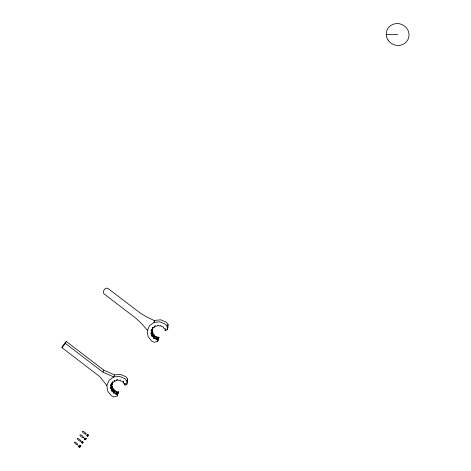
<?xml version="1.0" encoding="UTF-8"?>
<svg xmlns="http://www.w3.org/2000/svg" width="471" height="471" viewBox="0 0 471 471"><rect width="100%" height="100%" fill="white"/><g stroke="black" fill="none" stroke-linecap="round" stroke-linejoin="round"><path stroke-width="0.71" d="M78.916 445.931L78.922 446.667L79.558 447.25C79.952 447.35 78.498 446.302 79.575 445.713C80.329 444.889 80.871 447.315 80.665 445.431L79.534 445.254M80.753 446.196L80.841 445.666M125.204 383.306L124.662 384.66L124.886 385.296L126.776 384.312L126.864 381.033L127.67 379.002L125.863 376.7L120.399 374.368L114.559 374.934L103.779 370.129L66.228 341.434L62.79 345.679L61.984 347.71L99.528 376.406L106.87 385.449L107.671 391.101L111.286 395.705L114.017 396.87L117.267 395.958L118.592 391.854L117.903 391.784L116.608 394.421L115.636 393.756L116.578 391.389L114.035 390.659L114.259 389.911L113.352 388.881L112.239 391.113L111.739 390.989L111.356 390.335L112.669 387.71L112.233 386.438L111.444 386.214L110.638 388.245L111.427 388.469L112.233 386.438M127.67 379.002L127.588 382.287L126.776 384.312M165.598 328.746L165.062 330.1L165.28 330.736L167.176 329.759L167.264 326.474L168.07 324.442L166.263 322.14L160.799 319.809L154.959 320.374M168.07 324.442L167.982 327.728L167.176 329.759M82.814 443.329L82.319 443.311L82.084 442.505M86.211 438.943C85.322 436.87 84.121 440.108 85.28 439.908M87.141 435.799C86.964 434.074 87.671 436.911 87.588 436.37L87.382 436.264M110.638 388.245L110.538 387.509L111.25 387.15L112.151 383.806L111.78 383.735M111.25 387.15L112.151 383.806M151.65 332.597L152.551 329.247L152.457 330.565L151.65 332.597L150.938 332.956L151.032 333.686L151.821 333.91L152.628 331.878L151.845 331.655L151.032 333.686M78.763 446.308L79.205 447.332L79.805 447.362C79.787 446.849 78.651 446.066 79.846 445.542M79.746 445.819L80.105 445.584M82.578 442.033L83.308 442.063L83.485 442.575M85.41 439.643L84.692 439.001L85.174 438.307M85.563 438.525L85.039 438.625M87.942 435.01C89.525 435.916 87.747 434.568 88.071 434.745M117.032 394.168L117.096 393.809L117.785 393.88L118.592 391.854M117.903 391.784L116.608 394.421M157.432 339.609L157.497 339.255L158.179 339.32L158.992 337.295L158.303 337.224L157.002 339.862L156.031 339.197L156.978 336.83L154.435 336.1L154.659 335.352L153.752 334.322L152.633 336.553L152.139 336.429L151.756 335.782L153.069 333.15L152.628 331.878M158.303 337.224L157.002 339.862M117.267 395.958L117.785 393.88M147.264 330.895L148.071 336.541L151.686 341.145L154.417 342.311L157.661 341.398L158.179 339.32M158.992 337.295L157.661 341.398M87.465 436.064L87.07 435.481L87.318 434.963M111.344 385.837L110.697 385.337L110.897 384.636L111.704 384.572L112.857 382.058M151.744 331.278L151.091 330.783L151.291 330.077L152.104 330.012L153.252 327.498M82.178 442.787L82.084 442.758M147.441 330.459L149.49 325.72L153.758 322.576L154.753 320.792L146.481 316.865L140.058 312.915L107.806 288.334C105.257 286.933 102.001 291.761 103.926 293.769L136.107 318.437L141.571 323.571L147.464 330.383M61.984 347.71L65.422 343.465L66.228 341.434M126.864 381.033L125.056 378.731L119.593 376.394L113.752 376.965L102.966 372.161L103.779 370.129M78.845 446.108L79.375 445.366M80.965 441.651C75.225 438.901 76.903 436.223 81.318 441.192M79.14 446.585L79.446 445.772M79.499 445.919L79.634 445.601M79.252 446.861L79.346 446.532M80.382 446.008L80.247 445.625M79.805 447.362L79.935 446.95M83.644 437.93C77.562 435.858 79.852 431.978 83.926 437.659M80.476 446.114L80.835 445.99M80.565 446.29L80.635 445.902M82.137 442.887L82.354 442.181M82.107 442.475L82.443 442.022M82.843 441.951L82.407 442.122M86.016 434.427C80.294 432.119 81.877 428.775 86.364 433.997M84.721 439.043L84.939 438.477M84.686 439.29L85.016 438.501M84.798 439.567L84.886 439.237M85.957 438.689L85.769 438.283M87.07 435.481L87.27 435.021M87.318 435.186L87.476 434.874M86.111 438.996L86.181 438.607M87.406 435.027L87.771 434.727M88.401 435.298L88.466 435.416M88.489 435.481L88.595 435.151M114.559 374.934L113.752 376.965L109.095 380.28L106.87 385.449M110.697 385.337L111.233 383.989M110.968 385.761L111.509 384.407M112.316 383.412L111.998 383.206L112.534 381.851M110.538 387.509L111.079 386.161M111.704 384.572L112.51 382.54L112.157 382.399M111.056 388.54L111.862 386.508M111.998 383.206L112.375 382.152L113.158 382.393L114.194 381.557L114.736 380.209M111.356 390.335L112.169 388.31L113.046 389.081M111.739 390.989L112.545 388.958M112.239 391.113L113.352 388.881M114.194 381.557L114.082 380.78L114.747 380.438L115.389 380.945L116.696 380.568L117.232 379.214M115.636 393.756L115.772 393.42L114.541 392.785L113.835 393.155L113.228 392.684L114 390.165M113.187 392.196L114.259 389.911M113.228 392.684L114.035 390.659M113.835 393.155L114.641 391.13M114.335 393.091L115.348 390.759M115.866 394.203L116.578 391.389M124.662 384.66L125.168 384.059L124.786 383.412L123.979 383.488L123.078 382.458L123.614 381.104M151.091 330.783L151.633 329.429M151.368 331.201L152.174 329.176M152.716 328.852L152.392 328.646L152.934 327.292M152.104 330.012L152.639 328.664M151.45 333.98L152.263 331.949M152.392 328.646L152.769 327.592L153.558 327.834L154.594 327.004L155.13 325.649M151.756 335.782L152.563 333.751L153.44 334.522M152.139 336.429L152.945 334.404M152.633 336.553L153.752 334.322M156.031 339.197L156.166 338.861L154.935 338.231L154.235 338.602L153.628 338.131L154.394 335.611M153.587 337.636L154.659 335.352M153.628 338.131L154.435 336.1M154.235 338.602L155.041 336.571M154.735 338.531L155.742 336.2M156.266 339.644L156.978 336.83M81.73 442.475L82.307 441.71M84.427 438.725L84.998 438.012M84.344 438.925L84.921 438.218M79.393 445.778L79.21 446.349M82.272 442.157L82.089 442.693M151.744 330.925L152.457 330.565M123.078 382.458L123.296 381.71L120.759 380.98L120.658 380.197L119.922 379.979L119.428 380.586L116.896 379.82L116.696 380.568M81.907 442.069L82.266 441.81M154.158 320.992L154.753 320.792M152.722 333.291L153.069 333.15M165.062 330.1L165.568 329.506L163.472 327.898L163.696 327.157L161.153 326.421L161.058 325.638L160.317 325.42L159.828 326.026L157.296 325.261L157.09 326.009L154.482 326.22L154.594 327.004M112.322 387.845L112.669 387.71M154.152 322.405L159.993 321.84L165.456 324.172L167.264 326.474M79.452 445.46L80.765 445.866M386.249 34.542L397.689 34.442M111.68 385.119L112.057 385.125M87.206 435.463L87.064 435.775M157.073 337.613L157.809 337.831M116.673 392.172L117.414 392.39M65.422 343.465L102.966 372.161M77.874 444.388C73.923 439.879 72.711 442.987 77.65 445.06M152.945 336.353L153.846 337.383M112.545 390.912L113.452 391.943M151.821 333.91L152.263 335.181M111.427 388.469L111.862 389.741M387.998 40.017A11.475 10.88 21.7 0 0 407.715 39.97A11.475 10.88 21.7 0 0 397.194 23.55A11.475 10.88 21.7 0 0 387.998 40.017"/></g></svg>
